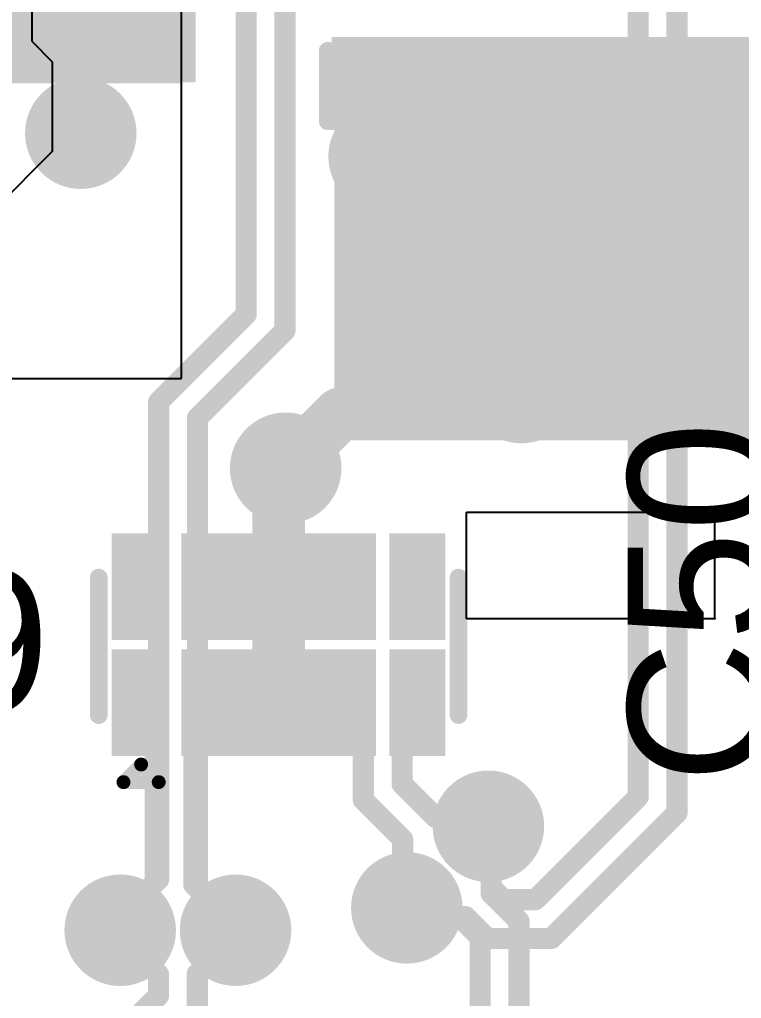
# Model space of a CAD drawing. Header units: millimetres. Extents: x 0 to 172, y 0 to 138.
# Drawn here: x 68.54 to 73.74, y 17.59 to 24.64 of the extents above; entities that cross this region are included whole.
import ezdxf

# ---------------------------------------------------------------- set-up
doc = ezdxf.new("R2010")
doc.units = ezdxf.units.MM
for name, color, linetype in [('BottomLayer', 5, 'Continuous'), ('BottomSolder', 6, 'Continuous'), ('MultiLayer', 9, 'Continuous'), ('PadHoleLayer', 156, 'Continuous'), ('TopLayer', 1, 'Continuous'), ('TopOverlay', 2, 'Continuous'), ('TopPaste', 8, 'Continuous'), ('TopSolder', 216, 'Continuous'), ('ViaHoleLayer', 16, 'Continuous')]:
    doc.layers.add(name, color=color, linetype=linetype)
doc.styles.add('Arial', font='', dxfattribs={"height": 0.2})
doc.styles.get('Arial').set_extended_font_data('Arial')

# ---------------------------------------------------------------- blocks, each defined once
blk = doc.blocks.new('8_HVSSOP_23')
at = {"layer": 'BottomLayer'}
h = blk.add_hatch(color=5, dxfattribs=at)
edge = h.paths.add_edge_path()
edge.add_arc((-0.5499989, 0), 0.17499838, 0, 360)
h = blk.add_hatch(color=5, dxfattribs=at)
edge = h.paths.add_edge_path()
edge.add_arc((0.5499989, 0), 0.17499838, 0, 360)
at = {"layer": 'BottomSolder'}
h = blk.add_hatch(color=6, dxfattribs=at)
edge = h.paths.add_edge_path()
edge.add_arc((-0.5499989, 0), 0.27659838, 0, 360)
h = blk.add_hatch(color=6, dxfattribs=at)
edge = h.paths.add_edge_path()
edge.add_arc((0.5499989, 0), 0.27659838, 0, 360)
at = {"layer": 'MultiLayer'}
h = blk.add_hatch(color=9, dxfattribs=at)
edge = h.paths.add_edge_path()
edge.add_arc((-0.5499989, 0), 0.17499838, 0, 360)
h = blk.add_hatch(color=9, dxfattribs=at)
edge = h.paths.add_edge_path()
edge.add_arc((0.5499989, 0), 0.17499838, 0, 360)
at = {"layer": 'PadHoleLayer'}
h = blk.add_hatch(color=156, dxfattribs=at)
edge = h.paths.add_edge_path()
edge.add_arc((-0.5499989, 0), 0.0999998, 0, 360)
h = blk.add_hatch(color=156, dxfattribs=at)
edge = h.paths.add_edge_path()
edge.add_arc((0.5499989, 0), 0.0999998, 0, 360)
at = {"layer": 'TopLayer'}
for points in [[(-1.47500086, 1.20000141), (-1.47500086, 0.7500023099999998), (-2.9250005, 0.7500023100000001), (-2.9250005, 1.20000141)], [(2.9250005, 1.20000141), (2.9250005, 0.7500023099999998), (1.47500086, 0.7500023100000001), (1.47500086, 1.20000141)], [(-0.7999996699999999, 0.9600006199999999), (0.7999996699999999, 0.9600006199999999), (0.7999996699999999, -0.9600006199999999), (-0.7999996699999999, -0.9600006199999999)], [(-1.47500086, 0.5500001699999998), (-1.47500086, 0.1000010699999998), (-2.9250005, 0.1000010700000002), (-2.9250005, 0.5500001700000001)], [(2.9250005, 0.5500001699999998), (2.9250005, 0.1000010699999998), (1.47500086, 0.1000010700000002), (1.47500086, 0.5500001700000001)], [(-1.47500086, -0.09999853000000014), (-1.47500086, -0.5499976300000001), (-2.9250005, -0.5499976299999998), (-2.9250005, -0.09999852999999984)], [(2.9250005, -0.09999853000000014), (2.9250005, -0.5499976300000001), (1.47500086, -0.5499976299999998), (1.47500086, -0.09999852999999984)], [(-1.47500086, -0.7499997700000002), (-1.47500086, -1.19999887), (-2.9250005, -1.19999887), (-2.9250005, -0.7499997699999997)], [(2.9250005, -0.7499997700000002), (2.9250005, -1.19999887), (1.47500086, -1.19999887), (1.47500086, -0.7499997699999997)]]:
    blk.add_hatch(color=1, dxfattribs=at).paths.add_polyline_path(points)
h = blk.add_hatch(color=1, dxfattribs=at)
edge = h.paths.add_edge_path()
edge.add_arc((-0.5499989, 0), 0.17499838, 0, 360)
h = blk.add_hatch(color=1, dxfattribs=at)
edge = h.paths.add_edge_path()
edge.add_arc((0.5499989, 0), 0.17499838, 0, 360)
at = {"layer": 'TopPaste'}
for points in [[(-1.47500086, 1.20000141), (-1.47500086, 0.7500023099999998), (-2.9250005, 0.7500023100000001), (-2.9250005, 1.20000141)], [(2.9250005, 1.20000141), (2.9250005, 0.7500023099999998), (1.47500086, 0.7500023100000001), (1.47500086, 1.20000141)], [(-0.7999996699999999, 0.9600006199999999), (0.7999996699999999, 0.9600006199999999), (0.7999996699999999, -0.9600006199999999), (-0.7999996699999999, -0.9600006199999999)], [(-1.47500086, 0.5500001699999998), (-1.47500086, 0.1000010699999998), (-2.9250005, 0.1000010700000002), (-2.9250005, 0.5500001700000001)], [(2.9250005, 0.5500001699999998), (2.9250005, 0.1000010699999998), (1.47500086, 0.1000010700000002), (1.47500086, 0.5500001700000001)], [(-1.47500086, -0.09999853000000014), (-1.47500086, -0.5499976300000001), (-2.9250005, -0.5499976299999998), (-2.9250005, -0.09999852999999984)], [(2.9250005, -0.09999853000000014), (2.9250005, -0.5499976300000001), (1.47500086, -0.5499976299999998), (1.47500086, -0.09999852999999984)], [(-1.47500086, -0.7499997700000002), (-1.47500086, -1.19999887), (-2.9250005, -1.19999887), (-2.9250005, -0.7499997699999997)], [(2.9250005, -0.7499997700000002), (2.9250005, -1.19999887), (1.47500086, -1.19999887), (1.47500086, -0.7499997699999997)]]:
    blk.add_hatch(color=8, dxfattribs=at).paths.add_polyline_path(points)
at = {"layer": 'TopSolder'}
for points in [[(-1.37340086, 1.30160141), (-1.37340086, 0.6484023099999998), (-3.0266005, 0.6484023100000001), (-3.0266005, 1.30160141)], [(3.0266005, 1.30160141), (3.0266005, 0.6484023099999998), (1.37340086, 0.6484023100000001), (1.37340086, 1.30160141)], [(-0.90159967, 1.06160062), (0.90159967, 1.06160062), (0.90159967, -1.06160062), (-0.90159967, -1.06160062)], [(-1.37340086, 0.6516001699999998), (-1.37340086, -0.001598930000000148), (-3.0266005, -0.001598929999999852), (-3.0266005, 0.65160017)], [(3.0266005, 0.6516001699999998), (3.0266005, -0.001598930000000148), (1.37340086, -0.001598929999999852), (1.37340086, 0.65160017)], [(-1.37340086, 0.001601469999999852), (-1.37340086, -0.65159763), (-3.0266005, -0.6515976299999998), (-3.0266005, 0.001601470000000148)], [(3.0266005, 0.001601469999999852), (3.0266005, -0.65159763), (1.37340086, -0.6515976299999998), (1.37340086, 0.001601470000000148)], [(-1.37340086, -0.6483997700000002), (-1.37340086, -1.30159887), (-3.0266005, -1.30159887), (-3.0266005, -0.6483997699999998)], [(3.0266005, -0.6483997700000002), (3.0266005, -1.30159887), (1.37340086, -1.30159887), (1.37340086, -0.6483997699999998)]]:
    blk.add_hatch(color=216, dxfattribs=at).paths.add_polyline_path(points)
h = blk.add_hatch(color=216, dxfattribs=at)
edge = h.paths.add_edge_path()
edge.add_arc((-0.5499989, 0), 0.27659838, 0, 360)
h = blk.add_hatch(color=216, dxfattribs=at)
edge = h.paths.add_edge_path()
edge.add_arc((0.5499989, 0), 0.27659838, 0, 360)
at = {"layer": 'TopOverlay', "const_width": 0.127}
for points in [[(-1.4224, 1.5494), (1.4224, 1.5494)], [(-1.4224, 1.3462), (-1.4224, 1.5494)], [(1.4224, 1.3462), (1.4224, 1.5494)], [(-3.2258, 0.889), (-3.2258, 1.143)], [(-3.2258, 1.143), (-3.0988, 1.016)], [(-3.2258, 0.889), (-3.0988, 1.016)], [(-1.4224, -1.54939746), (-1.4224, -1.34619746)], [(1.4224, -1.54939746), (1.4224, -1.34619746)], [(-1.4224, -1.54939746), (1.4224, -1.54939746)]]:
    blk.add_lwpolyline(points, dxfattribs=at)
at = {"layer": 'TopOverlay', "const_width": 0.0635}
for points in [[(-1.45415, 1.5494, 1), (-1.39065, 1.5494, 1)], [(-1.45415, 1.5494, 1), (-1.39065, 1.5494, 1)], [(1.39065, 1.5494, 1), (1.45415, 1.5494, 1)], [(1.39065, 1.5494, 1), (1.45415, 1.5494, 1)], [(-1.45415, 1.3462, 1), (-1.39065, 1.3462, 1)], [(1.39065, 1.3462, 1), (1.45415, 1.3462, 1)], [(-3.25755, 1.143, 1), (-3.19405, 1.143, 1)], [(-3.25755, 1.143, 1), (-3.19405, 1.143, 1)], [(-3.13055, 1.016, 1), (-3.06705, 1.016, 1)], [(-3.13055, 1.016, 1), (-3.06705, 1.016, 1)], [(-3.25755, 0.889, 1), (-3.19405, 0.889, 1)], [(-3.25755, 0.889, 1), (-3.19405, 0.889, 1)], [(-1.45415, -1.34619746, 1), (-1.39065, -1.34619746, 1)], [(1.39065, -1.34619746, 1), (1.45415, -1.34619746, 1)], [(-1.45415, -1.54939746, 1), (-1.39065, -1.54939746, 1)], [(-1.45415, -1.54939746, 1), (-1.39065, -1.54939746, 1)], [(1.39065, -1.54939746, 1), (1.45415, -1.54939746, 1)], [(1.39065, -1.54939746, 1), (1.45415, -1.54939746, 1)]]:
    blk.add_lwpolyline(points, format="xyb", close=True, dxfattribs=at)
blk = doc.blocks.new('10_USON__2_5_1__25')
at = {"layer": 'TopLayer'}
for points in [[(-0.69999987, 1.0999978), (-0.13499973, 1.0999978), (-0.13499973, 0.8999982), (-0.69999987, 0.8999982)], [(0.13499973, 1.0999978), (0.69999987, 1.0999978), (0.69999987, 0.8999982), (0.13499973, 0.8999982)], [(-0.69999987, 0.5999987999999999), (-0.13499973, 0.5999987999999999), (-0.13499973, 0.3999992), (-0.69999987, 0.3999992)], [(0.13499973, 0.5999987999999999), (0.69999987, 0.5999987999999999), (0.69999987, 0.3999992), (0.13499973, 0.3999992)], [(-0.69999987, 0.1999996), (-0.13499973, 0.1999996), (-0.13499973, -0.1999996), (-0.69999987, -0.1999996)], [(0.13499973, 0.1999996), (0.69999987, 0.1999996), (0.69999987, -0.1999996), (0.13499973, -0.1999996)], [(-0.69999987, -0.3999992), (-0.13499973, -0.3999992), (-0.13499973, -0.5999987999999999), (-0.69999987, -0.5999987999999999)], [(0.13499973, -0.3999992), (0.69999987, -0.3999992), (0.69999987, -0.5999987999999999), (0.13499973, -0.5999987999999999)], [(-0.69999987, -0.8999982), (-0.13499973, -0.8999982), (-0.13499973, -1.0999978), (-0.69999987, -1.0999978)], [(0.13499973, -0.8999982), (0.69999987, -0.8999982), (0.69999987, -1.0999978), (0.13499973, -1.0999978)]]:
    blk.add_hatch(color=1, dxfattribs=at).paths.add_polyline_path(points)
at = {"layer": 'TopPaste'}
for points in [[(-0.69999987, 1.0999978), (-0.13499973, 1.0999978), (-0.13499973, 0.8999982), (-0.69999987, 0.8999982)], [(0.13499973, 1.0999978), (0.69999987, 1.0999978), (0.69999987, 0.8999982), (0.13499973, 0.8999982)], [(-0.69999987, 0.5999987999999999), (-0.13499973, 0.5999987999999999), (-0.13499973, 0.3999992), (-0.69999987, 0.3999992)], [(0.13499973, 0.5999987999999999), (0.69999987, 0.5999987999999999), (0.69999987, 0.3999992), (0.13499973, 0.3999992)], [(-0.69999987, 0.1999996), (-0.13499973, 0.1999996), (-0.13499973, -0.1999996), (-0.69999987, -0.1999996)], [(0.13499973, 0.1999996), (0.69999987, 0.1999996), (0.69999987, -0.1999996), (0.13499973, -0.1999996)], [(-0.69999987, -0.3999992), (-0.13499973, -0.3999992), (-0.13499973, -0.5999987999999999), (-0.69999987, -0.5999987999999999)], [(0.13499973, -0.3999992), (0.69999987, -0.3999992), (0.69999987, -0.5999987999999999), (0.13499973, -0.5999987999999999)], [(-0.69999987, -0.8999982), (-0.13499973, -0.8999982), (-0.13499973, -1.0999978), (-0.69999987, -1.0999978)], [(0.13499973, -0.8999982), (0.69999987, -0.8999982), (0.69999987, -1.0999978), (0.13499973, -1.0999978)]]:
    blk.add_hatch(color=8, dxfattribs=at).paths.add_polyline_path(points)
at = {"layer": 'TopSolder'}
for points in [[(-0.8015998699999999, 1.2015978), (-0.03339973, 1.2015978), (-0.03339973, 0.7983982000000001), (-0.8015998699999999, 0.7983982000000001)], [(0.03339973, 1.2015978), (0.8015998699999999, 1.2015978), (0.8015998699999999, 0.7983982000000001), (0.03339973, 0.7983982000000001)], [(-0.8015998699999999, 0.7015988), (-0.03339973, 0.7015988), (-0.03339973, 0.2983992), (-0.8015998699999999, 0.2983992)], [(0.03339973, 0.7015988), (0.8015998699999999, 0.7015988), (0.8015998699999999, 0.2983992), (0.03339973, 0.2983992)], [(-0.8015998699999999, 0.3015996), (-0.03339973, 0.3015996), (-0.03339973, -0.3015996), (-0.8015998699999999, -0.3015996)], [(0.03339973, 0.3015996), (0.8015998699999999, 0.3015996), (0.8015998699999999, -0.3015996), (0.03339973, -0.3015996)], [(-0.8015998699999999, -0.2983992), (-0.03339973, -0.2983992), (-0.03339973, -0.7015988), (-0.8015998699999999, -0.7015988)], [(0.03339973, -0.2983992), (0.8015998699999999, -0.2983992), (0.8015998699999999, -0.7015988), (0.03339973, -0.7015988)], [(-0.8015998699999999, -0.7983982000000001), (-0.03339973, -0.7983982000000001), (-0.03339973, -1.2015978), (-0.8015998699999999, -1.2015978)], [(0.03339973, -0.7983982000000001), (0.8015998699999999, -0.7983982000000001), (0.8015998699999999, -1.2015978), (0.03339973, -1.2015978)]]:
    blk.add_hatch(color=216, dxfattribs=at).paths.add_polyline_path(points)
at = {"layer": 'TopOverlay'}
for points, const_width in [([(-0.508, 1.2954), (0.4826, 1.2954)], 0.127), ([(-0.9905999999999999, 1.1176), (-0.9905999999999999, 0.8636)], 0.0999998), ([(-0.9905999999999999, 1.1176), (-0.8636, 0.9905999999999999)], 0.0999998), ([(-0.8636, 0.9905999999999999), (-0.9905999999999999, 0.8636)], 0.0999998), ([(-0.508, -1.2954), (0.4826, -1.2954)], 0.127)]:
    blk.add_lwpolyline(points, dxfattribs=dict(at, const_width=const_width))
for points, const_width in [([(-0.5397500000000001, 1.2954, 1), (-0.47625, 1.2954, 1)], 0.0635), ([(0.4508499999999999, 1.2954, 1), (0.51435, 1.2954, 1)], 0.0635), ([(-1.01559868, 1.1176, 1), (-0.96560132, 1.1176, 1)], 0.0499999), ([(-1.01559868, 1.1176, 1), (-0.96560132, 1.1176, 1)], 0.0499999), ([(-0.88859868, 0.9905999999999999, 1), (-0.8386013199999999, 0.9905999999999999, 1)], 0.0499999), ([(-0.88859868, 0.9905999999999999, 1), (-0.8386013199999999, 0.9905999999999999, 1)], 0.0499999), ([(-1.01559868, 0.8636, 1), (-0.96560132, 0.8636, 1)], 0.0499999), ([(-1.01559868, 0.8636, 1), (-0.96560132, 0.8636, 1)], 0.0499999), ([(-0.5397500000000001, -1.2954, 1), (-0.47625, -1.2954, 1)], 0.0635), ([(0.4508499999999999, -1.2954, 1), (0.51435, -1.2954, 1)], 0.0635)]:
    blk.add_lwpolyline(points, format="xyb", close=True, dxfattribs=dict(at, const_width=const_width))
blk = doc.blocks.new('C___1210_381')
at = {"layer": 'TopLayer'}
for points in [[(-2.032, 1.397), (-0.508, 1.397), (-0.508, -1.397), (-2.032, -1.397)], [(0.508, 1.397), (2.032, 1.397), (2.032, -1.397), (0.508, -1.397)]]:
    blk.add_hatch(color=1, dxfattribs=at).paths.add_polyline_path(points)
at = {"layer": 'TopPaste'}
for points in [[(-2.032, 1.397), (-0.508, 1.397), (-0.508, -1.397), (-2.032, -1.397)], [(0.508, 1.397), (2.032, 1.397), (2.032, -1.397), (0.508, -1.397)]]:
    blk.add_hatch(color=8, dxfattribs=at).paths.add_polyline_path(points)
at = {"layer": 'TopSolder'}
for points in [[(-2.1336, 1.4986), (-0.4064, 1.4986), (-0.4064, -1.4986), (-2.1336, -1.4986)], [(0.4064, 1.4986), (2.1336, 1.4986), (2.1336, -1.4986), (0.4064, -1.4986)]]:
    blk.add_hatch(color=216, dxfattribs=at).paths.add_polyline_path(points)
at = {"layer": 'TopOverlay', "const_width": 0.127}
for points in [[(-2.1336, 1.4986), (-0.5841999999999999, 1.4986)], [(-2.1336, 1.4986), (-2.1336, -1.4986)], [(0.5841999999999999, 1.4986), (2.1336, 1.4986)], [(2.1336, 1.4986), (2.1336, -1.4986)], [(-2.1336, -1.4986), (-0.5841999999999999, -1.4986)], [(0.5841999999999999, -1.4986), (2.1336, -1.4986)]]:
    blk.add_lwpolyline(points, dxfattribs=at)
at = {"layer": 'TopOverlay', "const_width": 0.0635}
for points in [[(-2.16535, 1.4986, 1), (-2.10185, 1.4986, 1)], [(-2.16535, 1.4986, 1), (-2.10185, 1.4986, 1)], [(-0.61595, 1.4986, 1), (-0.5524499999999999, 1.4986, 1)], [(0.5524499999999999, 1.4986, 1), (0.61595, 1.4986, 1)], [(2.10185, 1.4986, 1), (2.16535, 1.4986, 1)], [(2.10185, 1.4986, 1), (2.16535, 1.4986, 1)], [(-2.16535, -1.4986, 1), (-2.10185, -1.4986, 1)], [(-2.16535, -1.4986, 1), (-2.10185, -1.4986, 1)], [(-0.61595, -1.4986, 1), (-0.5524499999999999, -1.4986, 1)], [(0.5524499999999999, -1.4986, 1), (0.61595, -1.4986, 1)], [(2.10185, -1.4986, 1), (2.16535, -1.4986, 1)], [(2.10185, -1.4986, 1), (2.16535, -1.4986, 1)]]:
    blk.add_lwpolyline(points, format="xyb", close=True, dxfattribs=at)
blk = doc.blocks.new('C___0402_382')
at = {"layer": 'TopLayer'}
for points in [[(-0.6985, -0.3175), (-0.6985, 0.3175), (-0.2412999999999999, 0.3175), (-0.2413, -0.3175)], [(0.2412999999999999, -0.3175), (0.2413, 0.3175), (0.6985, 0.3175), (0.6985, -0.3175)]]:
    blk.add_hatch(color=1, dxfattribs=at).paths.add_polyline_path(points)
at = {"layer": 'TopPaste'}
for points in [[(-0.6985, -0.3175), (-0.6985, 0.3175), (-0.2412999999999999, 0.3175), (-0.2413, -0.3175)], [(0.2412999999999999, -0.3175), (0.2413, 0.3175), (0.6985, 0.3175), (0.6985, -0.3175)]]:
    blk.add_hatch(color=8, dxfattribs=at).paths.add_polyline_path(points)
at = {"layer": 'TopSolder'}
for points in [[(-0.7584998799999999, -0.37749988), (-0.7584998799999999, 0.37749988), (-0.18130012, 0.37749988), (-0.18130012, -0.37749988)], [(0.18130012, -0.37749988), (0.18130012, 0.37749988), (0.7584998799999999, 0.37749988), (0.7584998799999999, -0.37749988)]]:
    blk.add_hatch(color=216, dxfattribs=at).paths.add_polyline_path(points)
at = {"layer": 'TopOverlay', "const_width": 0.127}
for points in [[(-0.7874, 0.4064), (-0.2794, 0.4064)], [(-0.7874, 0.4064), (-0.7874, -0.4064)], [(0.2794, 0.4064), (0.7874, 0.4064)], [(0.7874, 0.4064), (0.7874, -0.4064)], [(-0.7874, -0.4064), (-0.2794, -0.4064)], [(0.2794, -0.4064), (0.7874, -0.4064)]]:
    blk.add_lwpolyline(points, dxfattribs=at)
at = {"layer": 'TopOverlay', "const_width": 0.0635}
for points in [[(-0.8191499999999999, 0.4064, 1), (-0.7556499999999999, 0.4064, 1)], [(-0.8191499999999999, 0.4064, 1), (-0.7556499999999999, 0.4064, 1)], [(-0.31115, 0.4064, 1), (-0.24765, 0.4064, 1)], [(0.24765, 0.4064, 1), (0.31115, 0.4064, 1)], [(0.7556499999999999, 0.4064, 1), (0.8191499999999999, 0.4064, 1)], [(0.7556499999999999, 0.4064, 1), (0.8191499999999999, 0.4064, 1)], [(-0.8191499999999999, -0.4064, 1), (-0.7556499999999999, -0.4064, 1)], [(-0.8191499999999999, -0.4064, 1), (-0.7556499999999999, -0.4064, 1)], [(-0.31115, -0.4064, 1), (-0.24765, -0.4064, 1)], [(0.24765, -0.4064, 1), (0.31115, -0.4064, 1)], [(0.7556499999999999, -0.4064, 1), (0.8191499999999999, -0.4064, 1)], [(0.7556499999999999, -0.4064, 1), (0.8191499999999999, -0.4064, 1)]]:
    blk.add_lwpolyline(points, format="xyb", close=True, dxfattribs=at)

msp = doc.modelspace()

# ---------------------------------------------------------------- hatches: boundary and pattern name
at = {"layer": 'BottomLayer'}
h = msp.add_hatch(color=5, dxfattribs=at)
edge = h.paths.add_edge_path()
edge.add_arc((68.98400224, 23.8252), 0.2999994, 0, 360)
h = msp.add_hatch(color=5, dxfattribs=at)
edge = h.paths.add_edge_path()
edge.add_arc((71.16840223999999, 23.65699866), 0.2999994, 0, 360)
h = msp.add_hatch(color=5, dxfattribs=at)
edge = h.paths.add_edge_path()
edge.add_arc((72.15669591999999, 21.99329866), 0.2999994, 0, 360)
h = msp.add_hatch(color=5, dxfattribs=at)
edge = h.paths.add_edge_path()
edge.add_arc((70.4596, 21.4122), 0.2999994, 0, 360)
h = msp.add_hatch(color=5, dxfattribs=at)
edge = h.paths.add_edge_path()
edge.add_arc((71.91961739999999, 18.8336174), 0.2999994, 0, 360)
h = msp.add_hatch(color=5, dxfattribs=at)
edge = h.paths.add_edge_path()
edge.add_arc((71.3320138, 18.2460138), 0.2999994, 0, 360)
h = msp.add_hatch(color=5, dxfattribs=at)
edge = h.paths.add_edge_path()
edge.add_arc((69.26750434, 18.0848), 0.2999994, 0, 360)
h = msp.add_hatch(color=5, dxfattribs=at)
edge = h.paths.add_edge_path()
edge.add_arc((70.09850344, 18.0848), 0.2999994, 0, 360)
at = {"layer": 'BottomSolder'}
h = msp.add_hatch(color=6, dxfattribs=at)
edge = h.paths.add_edge_path()
edge.add_arc((68.98400224, 23.8252), 0.4015993999999999, 0, 360)
h = msp.add_hatch(color=6, dxfattribs=at)
edge = h.paths.add_edge_path()
edge.add_arc((71.16840223999999, 23.65699866), 0.4015993999999999, 0, 360)
h = msp.add_hatch(color=6, dxfattribs=at)
edge = h.paths.add_edge_path()
edge.add_arc((72.15669591999999, 21.99329866), 0.4015993999999999, 0, 360)
h = msp.add_hatch(color=6, dxfattribs=at)
edge = h.paths.add_edge_path()
edge.add_arc((70.4596, 21.4122), 0.4015993999999999, 0, 360)
h = msp.add_hatch(color=6, dxfattribs=at)
edge = h.paths.add_edge_path()
edge.add_arc((71.91961739999999, 18.8336174), 0.4015993999999999, 0, 360)
h = msp.add_hatch(color=6, dxfattribs=at)
edge = h.paths.add_edge_path()
edge.add_arc((71.3320138, 18.2460138), 0.4015993999999999, 0, 360)
h = msp.add_hatch(color=6, dxfattribs=at)
edge = h.paths.add_edge_path()
edge.add_arc((69.26750434, 18.0848), 0.4015993999999999, 0, 360)
h = msp.add_hatch(color=6, dxfattribs=at)
edge = h.paths.add_edge_path()
edge.add_arc((70.09850344, 18.0848), 0.4015993999999999, 0, 360)
at = {"layer": 'TopLayer'}
for points in [[(68.25900242, 24.18535168), (69.70900206, 24.18535168), (69.70900206, 24.74329824), (68.25900242, 24.74329824)], [(70.8087992, 21.61229866), (74.87680223999999, 21.61229866), (74.87680223999999, 24.51829742), (70.8087992, 24.51829742)], [(72.08280223999999, 22.8471984), (75.78480144, 22.8471984), (75.78480144, 23.4821984), (72.08280223999999, 23.4821984)]]:
    msp.add_hatch(color=1, dxfattribs=at).paths.add_polyline_path(points)
h = msp.add_hatch(color=1, dxfattribs=at)
edge = h.paths.add_edge_path()
edge.add_arc((68.98400224, 23.8252), 0.2999994, 0, 360)
h = msp.add_hatch(color=1, dxfattribs=at)
edge = h.paths.add_edge_path()
edge.add_arc((71.16840223999999, 23.65699866), 0.2999994, 0, 360)
h = msp.add_hatch(color=1, dxfattribs=at)
edge = h.paths.add_edge_path()
edge.add_arc((72.15669591999999, 21.99329866), 0.2999994, 0, 360)
h = msp.add_hatch(color=1, dxfattribs=at)
edge = h.paths.add_edge_path()
edge.add_arc((70.4596, 21.4122), 0.2999994, 0, 360)
h = msp.add_hatch(color=1, dxfattribs=at)
edge = h.paths.add_edge_path()
edge.add_arc((71.91961739999999, 18.8336174), 0.2999994, 0, 360)
h = msp.add_hatch(color=1, dxfattribs=at)
edge = h.paths.add_edge_path()
edge.add_arc((71.3320138, 18.2460138), 0.2999994, 0, 360)
h = msp.add_hatch(color=1, dxfattribs=at)
edge = h.paths.add_edge_path()
edge.add_arc((69.26750434, 18.0848), 0.2999994, 0, 360)
h = msp.add_hatch(color=1, dxfattribs=at)
edge = h.paths.add_edge_path()
edge.add_arc((70.09850344, 18.0848), 0.2999994, 0, 360)
at = {"layer": 'TopSolder'}
h = msp.add_hatch(color=216, dxfattribs=at)
edge = h.paths.add_edge_path()
edge.add_arc((68.98400224, 23.8252), 0.4015993999999999, 0, 360)
h = msp.add_hatch(color=216, dxfattribs=at)
edge = h.paths.add_edge_path()
edge.add_arc((71.16840223999999, 23.65699866), 0.4015993999999999, 0, 360)
h = msp.add_hatch(color=216, dxfattribs=at)
edge = h.paths.add_edge_path()
edge.add_arc((72.15669591999999, 21.99329866), 0.4015993999999999, 0, 360)
h = msp.add_hatch(color=216, dxfattribs=at)
edge = h.paths.add_edge_path()
edge.add_arc((70.4596, 21.4122), 0.4015993999999999, 0, 360)
h = msp.add_hatch(color=216, dxfattribs=at)
edge = h.paths.add_edge_path()
edge.add_arc((71.91961739999999, 18.8336174), 0.4015993999999999, 0, 360)
h = msp.add_hatch(color=216, dxfattribs=at)
edge = h.paths.add_edge_path()
edge.add_arc((71.3320138, 18.2460138), 0.4015993999999999, 0, 360)
h = msp.add_hatch(color=216, dxfattribs=at)
edge = h.paths.add_edge_path()
edge.add_arc((69.26750434, 18.0848), 0.4015993999999999, 0, 360)
h = msp.add_hatch(color=216, dxfattribs=at)
edge = h.paths.add_edge_path()
edge.add_arc((70.09850344, 18.0848), 0.4015993999999999, 0, 360)
at = {"layer": 'ViaHoleLayer'}
h = msp.add_hatch(color=16, dxfattribs=at)
edge = h.paths.add_edge_path()
edge.add_arc((68.98400224, 23.8252), 0.1499997, 0, 360)
h = msp.add_hatch(color=16, dxfattribs=at)
edge = h.paths.add_edge_path()
edge.add_arc((71.16840223999999, 23.65699866), 0.1499997, 0, 360)
h = msp.add_hatch(color=16, dxfattribs=at)
edge = h.paths.add_edge_path()
edge.add_arc((72.15669591999999, 21.99329866), 0.1499997, 0, 360)
h = msp.add_hatch(color=16, dxfattribs=at)
edge = h.paths.add_edge_path()
edge.add_arc((70.4596, 21.4122), 0.1499997, 0, 360)
h = msp.add_hatch(color=16, dxfattribs=at)
edge = h.paths.add_edge_path()
edge.add_arc((71.91961739999999, 18.8336174), 0.1499997, 0, 360)
h = msp.add_hatch(color=16, dxfattribs=at)
edge = h.paths.add_edge_path()
edge.add_arc((71.3320138, 18.2460138), 0.1499997, 0, 360)
h = msp.add_hatch(color=16, dxfattribs=at)
edge = h.paths.add_edge_path()
edge.add_arc((69.26750434, 18.0848), 0.1499997, 0, 360)
h = msp.add_hatch(color=16, dxfattribs=at)
edge = h.paths.add_edge_path()
edge.add_arc((70.09850344, 18.0848), 0.1499997, 0, 360)

# ---------------------------------------------------------------- linework, layer by layer
at = {"layer": 'BottomLayer'}
for p, q in [((68.6308, 26.797), (68.6308, 24.48772852)), ((69.70915699999999, 22.05827186), (69.70915699999999, 25.16373936)), ((68.6308, 24.48772852), (68.77871689999999, 24.33981162)), ((68.77871689999999, 24.33981162), (68.77871689999999, 23.6937169)), ((68.77871689999999, 23.6937169), (67.14326931999999, 22.05826932)), ((67.14326931999999, 22.05826932), (69.70915699999999, 22.05827186))]:
    msp.add_line(p, q, dxfattribs=at)
at = {"layer": 'BottomLayer', "const_width": 0.1524}
for points in [[(72.99849255999999, 19.0455296), (72.99849255999999, 26.36251776)], [(73.27789256, 18.92979958), (73.27789256, 26.24678773999999)], [(70.17531303999999, 24.1046), (70.17531303999999, 24.9555127)], [(70.45471304, 24.1046), (70.45471304, 24.9555127)], [(70.17531303999999, 22.52011498), (70.17531303999999, 24.1046)], [(70.45471304, 22.40438496), (70.45471304, 24.1046)], [(69.54450403999999, 21.88930598), (70.17531303999999, 22.52011498)], [(69.82390404, 21.77357596), (70.45471304, 22.40438496)], [(69.54450403999999, 18.45107562), (69.54450403999999, 21.88930598)], [(69.82390404, 18.39787532), (69.82390404, 21.77357596)], [(72.25797842, 18.30501546), (72.99849255999999, 19.0455296)], [(72.37370844, 18.02561546), (73.27789256, 18.92979958)], [(71.91961739999999, 18.8336174), (71.9392135, 18.8140213)], [(71.9392135, 18.39429138), (71.9392135, 18.8140213)], [(69.26750434, 18.17407592), (69.54450403999999, 18.45107562)], [(69.82390404, 18.39787532), (70.09850344, 18.12327592)], [(71.9392135, 18.39429138), (72.02848942, 18.30501546)], [(72.02848942, 18.30501546), (72.25797842, 18.30501546)], [(71.3320138, 18.2460138), (71.39514041999999, 18.18288718)], [(71.39514041999999, 18.18288718), (71.75548767999999, 18.18288718)], [(71.75548767999999, 18.18288718), (71.9127594, 18.02561546)], [(69.26750434, 18.0848), (69.26750434, 18.17407592)], [(70.09850344, 18.0848), (70.09850344, 18.12327592)], [(71.9127594, 18.02561546), (72.37370844, 18.02561546)]]:
    msp.add_lwpolyline(points, dxfattribs=at)
at = {"layer": 'BottomLayer', "const_width": 0.0762}
for points in [[(70.13721303999999, 24.1046, 1), (70.21341303999999, 24.1046, 1)], [(70.13721303999999, 24.1046, 1), (70.21341303999999, 24.1046, 1)], [(70.41661304, 24.1046, 1), (70.49281304, 24.1046, 1)], [(70.41661304, 24.1046, 1), (70.49281304, 24.1046, 1)], [(70.13721303999999, 22.52011498, 1), (70.21341303999999, 22.52011498, 1)], [(70.13721303999999, 22.52011498, 1), (70.21341303999999, 22.52011498, 1)], [(70.41661304, 22.40438496, 1), (70.49281304, 22.40438496, 1)], [(70.41661304, 22.40438496, 1), (70.49281304, 22.40438496, 1)], [(69.50640403999999, 21.88930598, 1), (69.58260403999999, 21.88930598, 1)], [(69.50640403999999, 21.88930598, 1), (69.58260403999999, 21.88930598, 1)], [(69.78580404, 21.77357596, 1), (69.86200404, 21.77357596, 1)], [(69.78580404, 21.77357596, 1), (69.86200404, 21.77357596, 1)], [(72.96039255999999, 19.0455296, 1), (73.03659256, 19.0455296, 1)], [(72.96039255999999, 19.0455296, 1), (73.03659256, 19.0455296, 1)], [(73.23979256, 18.92979958, 1), (73.31599256, 18.92979958, 1)], [(73.23979256, 18.92979958, 1), (73.31599256, 18.92979958, 1)], [(71.88151739999999, 18.8336174, 1), (71.9577174, 18.8336174, 1)], [(71.9011135, 18.8140213, 1), (71.9773135, 18.8140213, 1)], [(71.9011135, 18.8140213, 1), (71.9773135, 18.8140213, 1)], [(69.50640403999999, 18.45107562, 1), (69.58260403999999, 18.45107562, 1)], [(69.50640403999999, 18.45107562, 1), (69.58260403999999, 18.45107562, 1)], [(69.78580404, 18.39787532, 1), (69.86200404, 18.39787532, 1)], [(69.78580404, 18.39787532, 1), (69.86200404, 18.39787532, 1)], [(71.9011135, 18.39429138, 1), (71.9773135, 18.39429138, 1)], [(71.9011135, 18.39429138, 1), (71.9773135, 18.39429138, 1)], [(71.99038942, 18.30501546, 1), (72.06658942, 18.30501546, 1)], [(71.99038942, 18.30501546, 1), (72.06658942, 18.30501546, 1)], [(72.21987842, 18.30501546, 1), (72.29607842, 18.30501546, 1)], [(72.21987842, 18.30501546, 1), (72.29607842, 18.30501546, 1)], [(71.2939138, 18.2460138, 1), (71.3701138, 18.2460138, 1)], [(71.35704041999999, 18.18288718, 1), (71.43324041999999, 18.18288718, 1)], [(71.35704041999999, 18.18288718, 1), (71.43324041999999, 18.18288718, 1)], [(71.71738767999999, 18.18288718, 1), (71.79358767999999, 18.18288718, 1)], [(71.71738767999999, 18.18288718, 1), (71.79358767999999, 18.18288718, 1)], [(69.22940434, 18.17407592, 1), (69.30560433999999, 18.17407592, 1)], [(69.22940434, 18.17407592, 1), (69.30560433999999, 18.17407592, 1)], [(70.06040344, 18.12327592, 1), (70.13660344, 18.12327592, 1)], [(70.06040344, 18.12327592, 1), (70.13660344, 18.12327592, 1)], [(69.22940434, 18.0848, 1), (69.30560433999999, 18.0848, 1)], [(70.06040344, 18.0848, 1), (70.13660344, 18.0848, 1)], [(71.8746594, 18.02561546, 1), (71.9508594, 18.02561546, 1)], [(71.8746594, 18.02561546, 1), (71.9508594, 18.02561546, 1)], [(72.33560843999999, 18.02561546, 1), (72.41180844, 18.02561546, 1)], [(72.33560843999999, 18.02561546, 1), (72.41180844, 18.02561546, 1)]]:
    msp.add_lwpolyline(points, format="xyb", close=True, dxfattribs=at)
at = {"layer": 'TopLayer'}
for p, q in [((71.7627978, 21.0961986), (71.76335151999999, 21.09675232)), ((71.7627978, 20.3285979), (71.7627978, 21.0961986)), ((71.76335151999999, 21.09675232), (73.54854479999999, 21.09675232)), ((73.54854479999999, 21.09675232), (73.54854479999999, 20.33520444)), ((73.55515134, 20.3285979), (71.7627978, 20.3285979)), ((73.54854479999999, 20.33520444), (73.55515134, 20.3285979))]:
    msp.add_line(p, q, dxfattribs=at)
for points, const_width in [([(68.98400224, 23.8252), (68.98400224, 24.51829742)], 0.2032), ([(71.16840223999999, 23.65699866), (71.16840223999999, 24.22849866)], 0.3809999999999999), ([(71.96619592, 21.80279866), (72.15669591999999, 21.99329866)], 0.3809999999999999), ([(70.4596, 21.4122), (70.85019865999999, 21.80279866)], 0.3809999999999999), ([(70.85019865999999, 21.80279866), (71.96619592, 21.80279866)], 0.3809999999999999), ([(70.4596, 21.35293926), (70.4596, 21.4122)], 0.3809999999999999), ([(70.40879999999999, 21.30213926), (70.4596, 21.35293926)], 0.3809999999999999), ([(70.40879999999999, 20.5596998), (70.40879999999999, 21.30213926)], 0.3809999999999999), ([(70.40879999999999, 19.7247002), (70.40879999999999, 20.5596998)], 0.3809999999999999), ([(69.408802, 19.54219866), (69.408802, 19.7247002)], 0.1524), ([(69.908801, 19.54219866), (69.908801, 19.7247002)], 0.1524), ([(70.908799, 19.54219866), (70.908799, 19.7247002)], 0.1524), ([(71.408798, 19.54219866), (71.408798, 19.7247002)], 0.1524), ([(69.408802, 19.54219866), (69.51910149999999, 19.43189916)], 0.1524), ([(69.7985015, 19.43189916), (69.908801, 19.54219866)], 0.1524), ([(70.908799, 19.54219866), (71.0190985, 19.43189916)], 0.1524), ([(71.2984985, 19.43189916), (71.408798, 19.54219866)], 0.1524), ([(69.51910149999999, 18.42567308), (69.51910149999999, 19.43189916)], 0.1524), ([(69.7985015, 18.4125108), (69.7985015, 19.43189916)], 0.1524), ([(71.0190985, 19.02251212), (71.0190985, 19.43189916)], 0.1524), ([(71.2984985, 19.13824214), (71.2984985, 19.43189916)], 0.1524), ([(71.2984985, 19.13824214), (71.53999662, 18.89674402)], 0.1524), ([(71.0190985, 19.02251212), (71.30209006, 18.73952056)], 0.1524), ([(71.53999662, 18.89674402), (71.85649078, 18.89674402)], 0.1524), ([(71.85649078, 18.89674402), (71.91961739999999, 18.8336174)], 0.1524), ([(71.91961739999999, 18.8336174), (71.9392135, 18.8140213)], 0.1524), ([(71.9392135, 18.35044082), (71.9392135, 18.8140213)], 0.1524), ([(71.30209006, 18.27593754), (71.30209006, 18.73952056)], 0.1524), ([(69.26750434, 18.17407592), (69.51910149999999, 18.42567308)], 0.1524), ([(69.7985015, 18.4125108), (70.09850344, 18.11250886)], 0.1524), ([(71.9392135, 18.35044082), (72.14001574, 18.14963858)], 0.1524), ([(71.30209006, 18.27593754), (71.3320138, 18.2460138)], 0.1524), ([(71.3320138, 18.2460138), (71.39514041999999, 18.18288718)], 0.1524), ([(71.39514041999999, 18.18288718), (71.71163711999999, 18.18288718)], 0.1524), ([(71.71163711999999, 18.18288718), (71.86061574, 18.03390856)], 0.1524), ([(69.26750434, 18.0848), (69.26750434, 18.17407592)], 0.1524), ([(70.09850344, 18.0848), (70.09850344, 18.11250886)], 0.1524), ([(72.14001574, 17.32978246), (72.14001574, 18.14963858)], 0.1524), ([(69.26750434, 18.0424836), (69.26750434, 18.0848)], 0.1524), ([(69.26750434, 18.0424836), (69.54330262, 17.76668532)], 0.1524), ([(69.82270261999999, 17.77172468), (70.09850344, 18.0475255)], 0.1524), ([(70.09850344, 18.0475255), (70.09850344, 18.0848)], 0.1524), ([(71.86061574, 17.44551248), (71.86061574, 18.03390856)], 0.1524), ([(69.54330262, 17.61304834), (69.54330262, 17.76668532)], 0.1524), ([(69.82270261999999, 17.49731832), (69.82270261999999, 17.77172468)], 0.1524), ([(69.33405488, 17.4038006), (69.54330262, 17.61304834)], 0.1524)]:
    msp.add_lwpolyline(points, dxfattribs=dict(at, const_width=const_width))
for points, const_width in [([(68.93320224, 24.51829742, 1), (69.03480223999999, 24.51829742, 1)], 0.1016), ([(71.07315224, 24.22849866, 1), (71.26365224, 24.22849866, 1)], 0.1905), ([(68.93320224, 23.8252, 1), (69.03480223999999, 23.8252, 1)], 0.1016), ([(71.07315224, 23.65699866, 1), (71.26365224, 23.65699866, 1)], 0.1905), ([(72.06144592, 21.99329866, 1), (72.25194592, 21.99329866, 1)], 0.1905), ([(70.75494866, 21.80279866, 1), (70.94544866, 21.80279866, 1)], 0.1905), ([(70.75494866, 21.80279866, 1), (70.94544866, 21.80279866, 1)], 0.1905), ([(71.87094592, 21.80279866, 1), (72.06144592, 21.80279866, 1)], 0.1905), ([(71.87094592, 21.80279866, 1), (72.06144592, 21.80279866, 1)], 0.1905), ([(70.36434999999999, 21.4122, 1), (70.55485, 21.4122, 1)], 0.1905), ([(70.36434999999999, 21.4122, 1), (70.55485, 21.4122, 1)], 0.1905), ([(70.36434999999999, 21.35293926, 1), (70.55485, 21.35293926, 1)], 0.1905), ([(70.36434999999999, 21.35293926, 1), (70.55485, 21.35293926, 1)], 0.1905), ([(70.31354999999999, 21.30213926, 1), (70.50404999999999, 21.30213926, 1)], 0.1905), ([(70.31354999999999, 21.30213926, 1), (70.50404999999999, 21.30213926, 1)], 0.1905), ([(70.31354999999999, 20.5596998, 1), (70.50404999999999, 20.5596998, 1)], 0.1905), ([(70.31354999999999, 20.5596998, 1), (70.50404999999999, 20.5596998, 1)], 0.1905), ([(70.31354999999999, 19.7247002, 1), (70.50404999999999, 19.7247002, 1)], 0.1905), ([(69.370702, 19.7247002, 1), (69.446902, 19.7247002, 1)], 0.0762), ([(69.870701, 19.7247002, 1), (69.946901, 19.7247002, 1)], 0.0762), ([(70.870699, 19.7247002, 1), (70.94689899999999, 19.7247002, 1)], 0.0762), ([(71.370698, 19.7247002, 1), (71.446898, 19.7247002, 1)], 0.0762), ([(69.370702, 19.54219866, 1), (69.446902, 19.54219866, 1)], 0.0762), ([(69.370702, 19.54219866, 1), (69.446902, 19.54219866, 1)], 0.0762), ([(69.870701, 19.54219866, 1), (69.946901, 19.54219866, 1)], 0.0762), ([(69.870701, 19.54219866, 1), (69.946901, 19.54219866, 1)], 0.0762), ([(70.870699, 19.54219866, 1), (70.94689899999999, 19.54219866, 1)], 0.0762), ([(70.870699, 19.54219866, 1), (70.94689899999999, 19.54219866, 1)], 0.0762), ([(71.370698, 19.54219866, 1), (71.446898, 19.54219866, 1)], 0.0762), ([(71.370698, 19.54219866, 1), (71.446898, 19.54219866, 1)], 0.0762), ([(69.4810015, 19.43189916, 1), (69.55720149999999, 19.43189916, 1)], 0.0762), ([(69.4810015, 19.43189916, 1), (69.55720149999999, 19.43189916, 1)], 0.0762), ([(69.76040149999999, 19.43189916, 1), (69.8366015, 19.43189916, 1)], 0.0762), ([(69.76040149999999, 19.43189916, 1), (69.8366015, 19.43189916, 1)], 0.0762), ([(70.9809985, 19.43189916, 1), (71.0571985, 19.43189916, 1)], 0.0762), ([(70.9809985, 19.43189916, 1), (71.0571985, 19.43189916, 1)], 0.0762), ([(71.2603985, 19.43189916, 1), (71.3365985, 19.43189916, 1)], 0.0762), ([(71.2603985, 19.43189916, 1), (71.3365985, 19.43189916, 1)], 0.0762), ([(71.2603985, 19.13824214, 1), (71.3365985, 19.13824214, 1)], 0.0762), ([(71.2603985, 19.13824214, 1), (71.3365985, 19.13824214, 1)], 0.0762), ([(70.9809985, 19.02251212, 1), (71.0571985, 19.02251212, 1)], 0.0762), ([(70.9809985, 19.02251212, 1), (71.0571985, 19.02251212, 1)], 0.0762), ([(71.50189662, 18.89674402, 1), (71.57809662, 18.89674402, 1)], 0.0762), ([(71.50189662, 18.89674402, 1), (71.57809662, 18.89674402, 1)], 0.0762), ([(71.81839078, 18.89674402, 1), (71.89459078, 18.89674402, 1)], 0.0762), ([(71.81839078, 18.89674402, 1), (71.89459078, 18.89674402, 1)], 0.0762), ([(71.88151739999999, 18.8336174, 1), (71.9577174, 18.8336174, 1)], 0.0762), ([(71.88151739999999, 18.8336174, 1), (71.9577174, 18.8336174, 1)], 0.0762), ([(71.9011135, 18.8140213, 1), (71.9773135, 18.8140213, 1)], 0.0762), ([(71.9011135, 18.8140213, 1), (71.9773135, 18.8140213, 1)], 0.0762), ([(71.26399006, 18.73952056, 1), (71.34019006, 18.73952056, 1)], 0.0762), ([(71.26399006, 18.73952056, 1), (71.34019006, 18.73952056, 1)], 0.0762), ([(69.4810015, 18.42567308, 1), (69.55720149999999, 18.42567308, 1)], 0.0762), ([(69.4810015, 18.42567308, 1), (69.55720149999999, 18.42567308, 1)], 0.0762), ([(69.76040149999999, 18.4125108, 1), (69.8366015, 18.4125108, 1)], 0.0762), ([(69.76040149999999, 18.4125108, 1), (69.8366015, 18.4125108, 1)], 0.0762), ([(71.9011135, 18.35044082, 1), (71.9773135, 18.35044082, 1)], 0.0762), ([(71.9011135, 18.35044082, 1), (71.9773135, 18.35044082, 1)], 0.0762), ([(71.26399006, 18.27593754, 1), (71.34019006, 18.27593754, 1)], 0.0762), ([(71.26399006, 18.27593754, 1), (71.34019006, 18.27593754, 1)], 0.0762), ([(71.2939138, 18.2460138, 1), (71.3701138, 18.2460138, 1)], 0.0762), ([(71.2939138, 18.2460138, 1), (71.3701138, 18.2460138, 1)], 0.0762), ([(71.35704041999999, 18.18288718, 1), (71.43324041999999, 18.18288718, 1)], 0.0762), ([(71.35704041999999, 18.18288718, 1), (71.43324041999999, 18.18288718, 1)], 0.0762), ([(71.67353711999999, 18.18288718, 1), (71.74973711999999, 18.18288718, 1)], 0.0762), ([(71.67353711999999, 18.18288718, 1), (71.74973711999999, 18.18288718, 1)], 0.0762), ([(69.22940434, 18.17407592, 1), (69.30560433999999, 18.17407592, 1)], 0.0762), ([(69.22940434, 18.17407592, 1), (69.30560433999999, 18.17407592, 1)], 0.0762), ([(70.06040344, 18.11250886, 1), (70.13660344, 18.11250886, 1)], 0.0762), ([(70.06040344, 18.11250886, 1), (70.13660344, 18.11250886, 1)], 0.0762), ([(72.10191574, 18.14963858, 1), (72.17811574, 18.14963858, 1)], 0.0762), ([(72.10191574, 18.14963858, 1), (72.17811574, 18.14963858, 1)], 0.0762), ([(69.22940434, 18.0848, 1), (69.30560433999999, 18.0848, 1)], 0.0762), ([(69.22940434, 18.0848, 1), (69.30560433999999, 18.0848, 1)], 0.0762), ([(69.22940434, 18.0424836, 1), (69.30560433999999, 18.0424836, 1)], 0.0762), ([(69.22940434, 18.0424836, 1), (69.30560433999999, 18.0424836, 1)], 0.0762), ([(70.06040344, 18.0848, 1), (70.13660344, 18.0848, 1)], 0.0762), ([(70.06040344, 18.0848, 1), (70.13660344, 18.0848, 1)], 0.0762), ([(70.06040344, 18.0475255, 1), (70.13660344, 18.0475255, 1)], 0.0762), ([(70.06040344, 18.0475255, 1), (70.13660344, 18.0475255, 1)], 0.0762), ([(71.82251573999999, 18.03390856, 1), (71.89871574, 18.03390856, 1)], 0.0762), ([(71.82251573999999, 18.03390856, 1), (71.89871574, 18.03390856, 1)], 0.0762), ([(69.50520261999999, 17.76668532, 1), (69.58140262, 17.76668532, 1)], 0.0762), ([(69.50520261999999, 17.76668532, 1), (69.58140262, 17.76668532, 1)], 0.0762), ([(69.78460262, 17.77172468, 1), (69.86080261999999, 17.77172468, 1)], 0.0762), ([(69.78460262, 17.77172468, 1), (69.86080261999999, 17.77172468, 1)], 0.0762), ([(69.50520261999999, 17.61304834, 1), (69.58140262, 17.61304834, 1)], 0.0762), ([(69.50520261999999, 17.61304834, 1), (69.58140262, 17.61304834, 1)], 0.0762)]:
    msp.add_lwpolyline(points, format="xyb", close=True, dxfattribs=dict(at, const_width=const_width))

# ---------------------------------------------------------------- block references
msp.add_blockref('8_HVSSOP_23', (66.78400156, 25.49329674))
at = {"rotation": 90}
for name, p in [('C___1210_381', (73.47980224, 24.4346984)), ('C___0402_382', (71.16840223999999, 24.69839866)), ('10_USON__2_5_1__25', (70.40879999999999, 20.1422))]:
    msp.add_blockref(name, p, dxfattribs=at)

# ---------------------------------------------------------------- texts
at = {"layer": 'TopOverlay', "style": 'Arial'}
msp.add_text('C50', height=1.016, rotation=90, dxfattribs=at).set_placement((73.93923236, 19.1435736))
msp.add_text('U9', height=1.016, dxfattribs=at).set_placement((66.9462085, 19.6597651))

doc.saveas('drawing.dxf')
